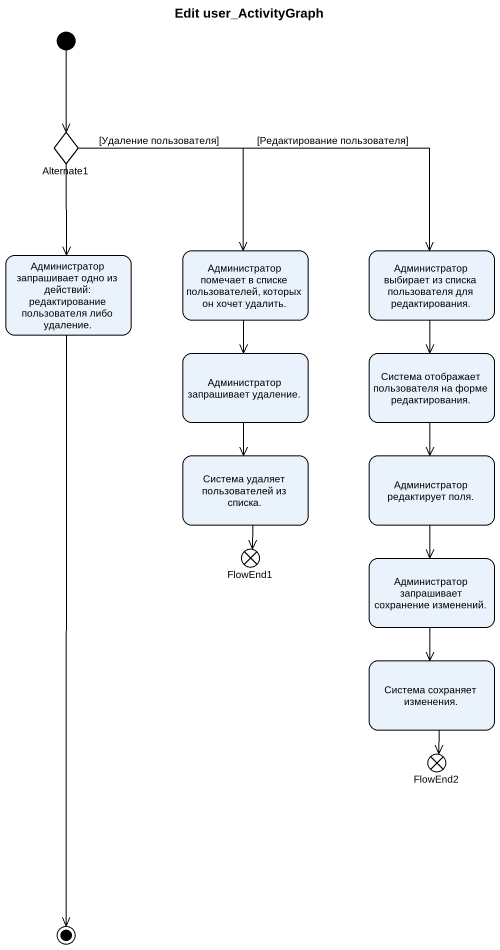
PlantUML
@startuml
title Edit user_ActivityGraph
hide empty description
state Alternate1 <<choice>>
state "Администратор помечает в списке пользователей, которых он хочет удалить." as Администратор_помечает_в
state "Администратор выбирает из списка пользователя для редактирования." as Администратор_выбирает_из
state "Администратор запрашивает одно из действий: редактирование пользователя либо удаление." as Администратор_запрашивает
state "Администратор запрашивает удаление." as Администратор_запрашивает_2
state "Система отображает пользователя на форме редактирования." as Система_отображает
state "Система удаляет пользователей из списка." as Система_удаляет
state "Администратор редактирует поля." as Администратор_редактирует
state FlowEnd1 <<end>>
state "Администратор запрашивает сохранение изменений." as Администратор_запрашивает_3
state "Система сохраняет изменения." as Система_сохраняет_изменения
state FlowEnd2 <<end>>
[*] --> Alternate1
Alternate1 --> Администратор_помечает_в : [Удаление пользователя]
Alternate1 -right-> Администратор_выбирает_из : [Редактирование пользователя]
Alternate1 --> Администратор_запрашивает
Администратор_помечает_в --> Администратор_запрашивает_2
Администратор_выбирает_из --> Система_отображает
Администратор_запрашивает_2 --> Система_удаляет
Система_отображает --> Администратор_редактирует
Система_удаляет --> FlowEnd1
Администратор_редактирует --> Администратор_запрашивает_3
Администратор_запрашивает_3 --> Система_сохраняет_изменения
Система_сохраняет_изменения --> FlowEnd2
Администратор_запрашивает --> [*]
@enduml
